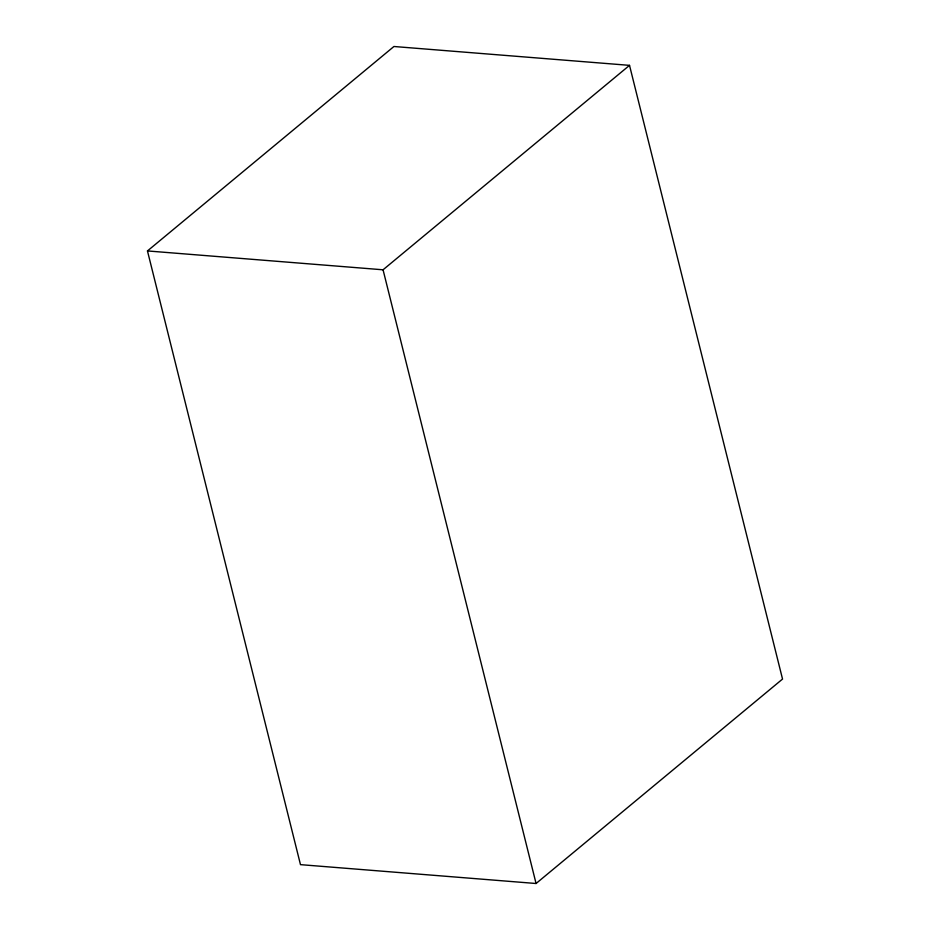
<?xml version="1.0" encoding="UTF-8"?>
<svg xmlns="http://www.w3.org/2000/svg" width="930" height="930" viewBox="0 0 930 930"><rect width="100%" height="100%" fill="white"/><g stroke="black" fill="none" stroke-linecap="round" stroke-linejoin="round"><path stroke-width="1.4" d="M147.463 250.937L393.936 46.5L629.517 65.356L782.537 679.063L536.064 883.5L300.483 864.644L147.463 250.937L383.055 269.793L629.517 65.356M383.055 269.793L536.064 883.5"/></g></svg>
